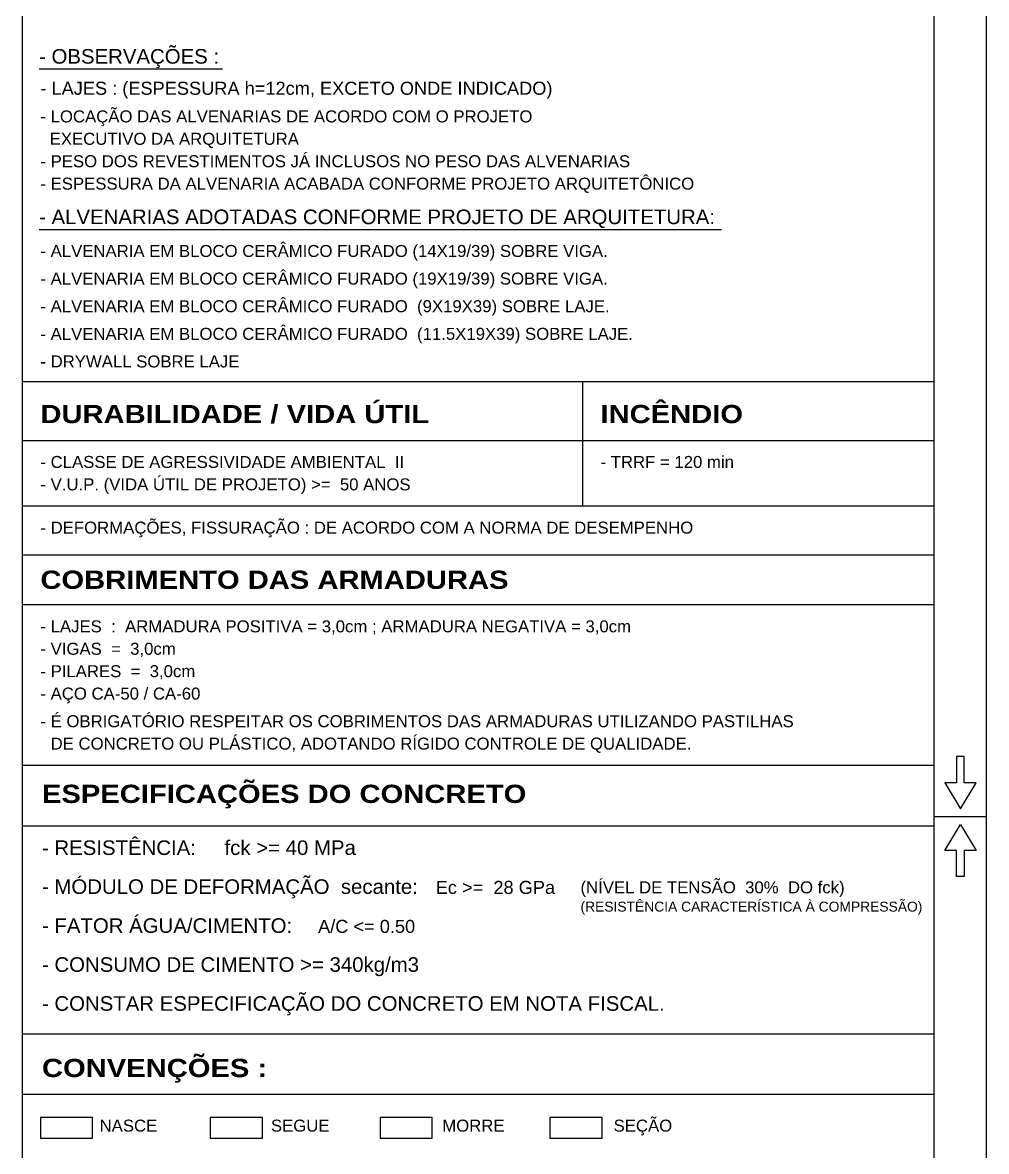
# Model space of a CAD drawing. Extents: x 0 to 13080, y 0 to 6750.
# Drawn here: x 11693 to 13080, y 1768 to 3393 of the extents above; entities that cross this region are included whole.
import ezdxf

# ---------------------------------------------------------------- set-up
doc = ezdxf.new("R2010")
doc.units = 0
doc.header["$MEASUREMENT"] = 0
for name, color, linetype in [('MTH-179', 1, 'CONTINUOUS'), ('MTH-18', 1, 'CONTINUOUS'), ('MTH-226', 6, 'CONTINUOUS'), ('MTH-230', 1, 'CONTINUOUS'), ('MTH-LINHA-SEÇÃO', 16, 'CONTINUOUS'), ('MTH-MARGEM', 5, 'CONTINUOUS'), ('MTH-PILAR-MORRE', 5, 'CONTINUOUS'), ('MTH-PILAR-NASCE', 5, 'CONTINUOUS'), ('MTH-PILAR-SEGUE', 5, 'CONTINUOUS'), ('MTH-TXT-NEGRITO', 5, 'CONTINUOUS'), ('MTH-TXT-NOTAS', 3, 'CONTINUOUS'), ('MTH-TXT2', 5, 'CONTINUOUS')]:
    doc.layers.add(name, color=color, linetype=linetype)
doc.styles.add('TQS_ARIAL', font='arial.ttf')
doc.styles.add('TQS_ARIAL_BLACK', font='ariblk.ttf')

msp = doc.modelspace()

# ---------------------------------------------------------------- linework, layer by layer
at = {"layer": 'MTH-179', "linetype": 'Continuous'}
for p, q in [((13080.004952, 0.003475), (13080.004952, 6750.003475)), ((13005.004952, 2250.003475), (13080.004952, 2250.003475))]:
    msp.add_line(p, q, dxfattribs=at)
for points in [[(13042.504952, 2261.253475), (13065.004952, 2298.753475), (13048.129952, 2298.753475), (13048.129952, 2336.253475), (13036.879952, 2336.253475), (13036.879952, 2298.753475), (13020.004952, 2298.753475), (13042.504952, 2261.253475)], [(13042.504952, 2238.753475), (13065.004952, 2201.253475), (13048.129952, 2201.253475), (13048.129952, 2163.753475), (13036.879952, 2163.753475), (13036.879952, 2201.253475), (13020.004952, 2201.253475), (13042.504952, 2238.753475)]]:
    msp.add_lwpolyline(points, dxfattribs=at)
at = {"layer": 'MTH-18', "linetype": 'Continuous'}
for p, q in [((11692.505268, 2791.442088), (13005.005268, 2791.442088)), ((11692.505268, 2555.204515), (13005.005268, 2555.204515)), ((11692.505158, 2236.863686), (13005.005158, 2236.863686)), ((11692.50511, 1850.321021), (13005.004958, 1850.321021))]:
    msp.add_line(p, q, dxfattribs=at)
at = {"layer": 'MTH-226', "linetype": 'Continuous'}
for p, q in [((11692.505268, 2876.192088), (13005.005268, 2876.192088)), ((12498.755309, 2876.192088), (12498.755309, 2696.942088)), ((11692.505227, 2696.942088), (13005.005227, 2696.942088)), ((11692.505268, 2626.454515), (13005.005268, 2626.454515)), ((11692.505268, 2323.863686), (13005.005268, 2323.863686)), ((11692.505268, 2323.863686), (13005.005268, 2323.863686)), ((11692.50511, 1937.321021), (13005.004958, 1937.321021))]:
    msp.add_line(p, q, dxfattribs=at)
at = {"layer": 'MTH-230', "linetype": 'Continuous'}
for p, q in [((11692.504945, 75.003475), (11692.504945, 6675.003475)), ((11716.26705, 3326.03871), (11980.288117, 3326.03871)), ((11716.26705, 3095.071413), (12698.465844, 3095.071413))]:
    msp.add_line(p, q, dxfattribs=at)
at = {"layer": 'MTH-LINHA-SEÇÃO', "linetype": 'Continuous'}
msp.add_lwpolyline([(12451.669086, 1787.079112), (12526.669086, 1787.079112), (12526.669086, 1817.079844), (12451.669086, 1817.079844), (12451.669086, 1787.079112)], dxfattribs=at)
at = {"layer": 'MTH-MARGEM', "linetype": 'Continuous'}
msp.add_line((13005.004952, 75.003407), (13005.004952, 6675.003475), dxfattribs=at)
at = {"layer": 'MTH-PILAR-MORRE', "linetype": 'Continuous'}
msp.add_lwpolyline([(12207.169086, 1787.079112), (12282.169086, 1787.079112), (12282.169086, 1817.079844), (12207.169086, 1817.079844), (12207.169086, 1787.079112)], dxfattribs=at)
at = {"layer": 'MTH-PILAR-NASCE', "linetype": 'Continuous'}
msp.add_lwpolyline([(11718.169086, 1787.079112), (11793.169086, 1787.079112), (11793.169086, 1817.079844), (11718.169086, 1817.079844), (11718.169086, 1787.079112)], dxfattribs=at)
at = {"layer": 'MTH-PILAR-SEGUE', "linetype": 'Continuous'}
msp.add_lwpolyline([(11962.669086, 1787.079112), (12037.669086, 1787.079112), (12037.669086, 1817.079844), (11962.669086, 1817.079844), (11962.669086, 1787.079112)], dxfattribs=at)

# ---------------------------------------------------------------- texts
at = {"layer": 'MTH-TXT-NEGRITO', "linetype": 'Continuous', "style": 'TQS_ARIAL_BLACK'}
for s, p in [('DURABILIDADE / VIDA ÚTIL', (11718.169634, 2816.192088)), ('INCÊNDIO', (12524.419675, 2816.192088)), ('COBRIMENTO DAS ARMADURAS', (11718.169634, 2577.704515)), ('ESPECIFICAÇÕES DO CONCRETO', (11720.437474, 2269.576977)), ('CONVENÇÕES :', (11720.437164, 1875.071021))]:
    msp.add_text(s, height=26.25, dxfattribs=at).set_placement(p)
at = {"layer": 'MTH-TXT-NOTAS', "linetype": 'Continuous', "style": 'TQS_ARIAL'}
for s, height, p in [('- LOCAÇÃO DAS ALVENARIAS DE ACORDO COM O PROJETO', 17.25, (11718.169317, 3248.991693)), ('  EXECUTIVO DA ARQUITETURA', 17.25, (11718.169317, 3216.741693)), ('- PESO DOS REVESTIMENTOS JÁ INCLUSOS NO PESO DAS ALVENARIAS', 17.25, (11718.169317, 3184.491693)), ('- ESPESSURA DA ALVENARIA ACABADA CONFORME PROJETO ARQUITETÔNICO', 17.25, (11718.169317, 3152.241693)), ('- ALVENARIA EM BLOCO CERÂMICO FURADO (14X19/39) SOBRE VIGA.', 17.25, (11718.169317, 3055.321413)), ('- ALVENARIA EM BLOCO CERÂMICO FURADO (19X19/39) SOBRE VIGA.', 17.25, (11718.169317, 3015.571413)), ('- ALVENARIA EM BLOCO CERÂMICO FURADO  (9X19X39) SOBRE LAJE.', 17.25, (11718.169317, 2975.821413)), ('- ALVENARIA EM BLOCO CERÂMICO FURADO  (11.5X19X39) SOBRE LAJE.', 17.25, (11718.169317, 2936.071413)), ('- DRYWALL SOBRE LAJE', 17.25, (11718.169317, 2896.321413)), ('- CLASSE DE AGRESSIVIDADE AMBIENTAL  II', 17.25, (11718.16933, 2751.692088)), ('- TRRF = 120 min', 17.25, (12524.41933, 2751.692088)), ('- V.U.P. (VIDA ÚTIL DE PROJETO) >=  50 ANOS ', 17.25, (11718.16933, 2719.442088)), ('- DEFORMAÇÕES, FISSURAÇÃO : DE ACORDO COM A NORMA DE DESEMPENHO', 17.25, (11718.169289, 2657.192088)), ('- LAJES  :  ARMADURA POSITIVA = 3,0cm ; ARMADURA NEGATIVA = 3,0cm ', 17.25, (11718.16933, 2515.113686)), ('- VIGAS  =  3,0cm', 17.25, (11718.16933, 2482.863686)), ('- PILARES  =  3,0cm', 17.25, (11718.16933, 2450.613686)), ('- AÇO CA-50 / CA-60', 17.25, (11718.16933, 2418.363686)), ('- É OBRIGATÓRIO RESPEITAR OS COBRIMENTOS DAS ARMADURAS UTILIZANDO PASTILHAS', 17.25, (11718.16933, 2378.613686)), ('DE CONCRETO OU PLÁSTICO, ADOTANDO RÍGIDO CONTROLE DE QUALIDADE.', 17.25, (11732.850545, 2346.363686)), ('fck >= 40 MPa ', 21, (11983.210935, 2194.711813)), ('- MÓDULO DE DEFORMAÇÃO  secante:', 21, (11720.437253, 2138.655014)), ('(NÍVEL DE TENSÃO  30%  DO fck)', 17.25, (12495.637954, 2139.518507)), ('Ec >=  28 GPa', 18.75, (12287.292555, 2138.655899)), ('(RESISTÊNCIA CARACTERÍSTICA À COMPRESSÃO)', 14.25, (12495.637954, 2113.268507)), ('A/C <= 0.50', 18.75, (12117.897975, 2082.599558)), ('- CONSUMO DE CIMENTO >= 340kg/m3', 21, (11720.437364, 2026.542465)), ('- CONSTAR ESPECIFICAÇÃO DO CONCRETO EM NOTA FISCAL.', 21, (11720.437364, 1970.486191)), ('NASCE', 17.250003, (11803.370258, 1796.572031)), ('SEGUE', 17.250003, (12050.020648, 1796.572031)), ('MORRE', 17.250003, (12296.671039, 1796.572031)), ('SEÇÃO', 17.250003, (12543.324359, 1796.572031))]:
    msp.add_text(s, height=height, dxfattribs=at).set_placement(p)
for s, p in [('- RESISTÊNCIA:', (11720.437143, 2194.711243)), ('- FATOR ÁGUA/CIMENTO:', (11720.437364, 2082.59874))]:
    msp.add_text(s, height=21, rotation=0.000113, dxfattribs=at).set_placement(p)
at = {"layer": 'MTH-TXT2', "linetype": 'Continuous', "style": 'TQS_ARIAL'}
for s, height, p in [('- OBSERVAÇÕES :', 21, (11716.26705, 3333.53871)), ('- LAJES : (ESPESSURA h=12cm, EXCETO ONDE INDICADO)', 18.75, (11718.169317, 3288.741693)), ('- ALVENARIAS ADOTADAS CONFORME PROJETO DE ARQUITETURA:', 21, (11716.26705, 3102.571413))]:
    msp.add_text(s, height=height, dxfattribs=at).set_placement(p)

doc.saveas('drawing.dxf')
